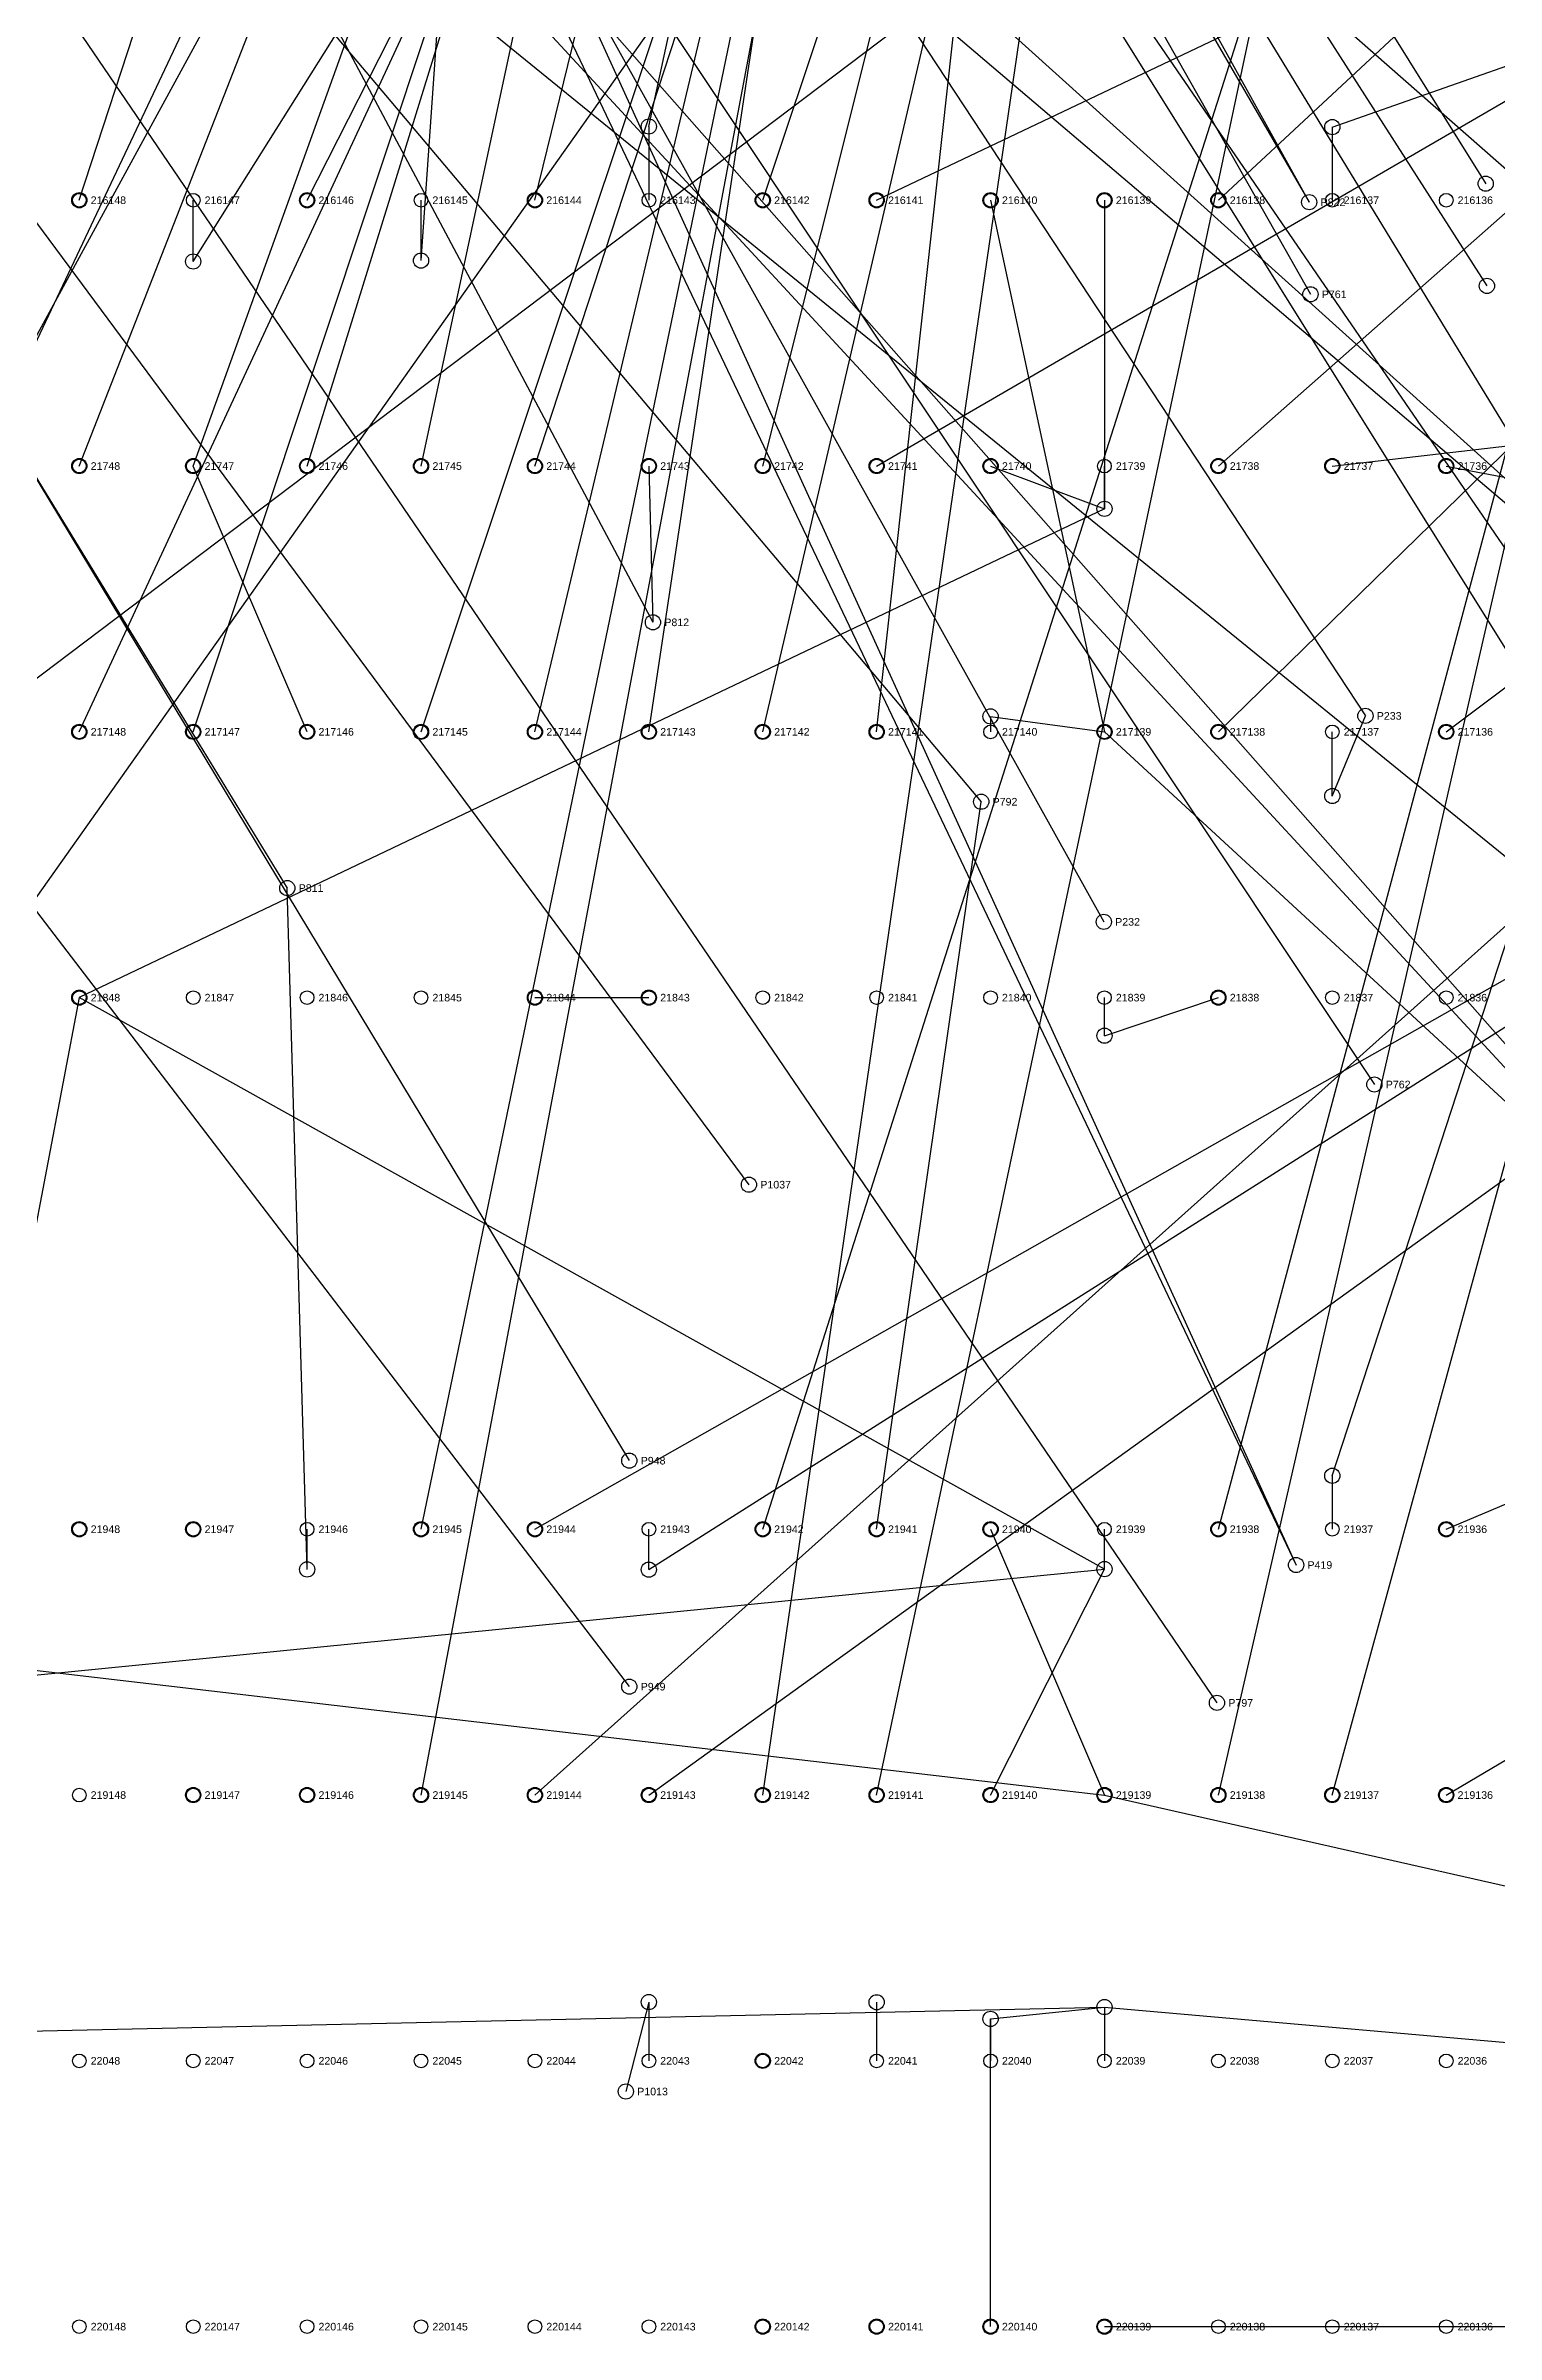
# Model space of a CAD drawing. Extents: x -5 to 376, y -217 to 241.
# Drawn here: x 163 to 211.5, y -139.4 to -62.8 of the extents above; entities that cross this region are included whole.
import ezdxf

# ---------------------------------------------------------------- set-up
doc = ezdxf.new("R2010")
doc.units = 0
for name, color, linetype in [('BOTTOM_PROBES', 1, 'CONTINUOUS'), ('BOTTOM_PROBES_LABEL', 12, 'CONTINUOUS'), ('BOTTOM_WIRES_BLACK', 250, 'CONTINUOUS'), ('BOTTOM_WIRES_BLUE', 5, 'CONTINUOUS'), ('FIXTURE_INTERFACE_PIN', 4, 'CONTINUOUS'), ('PIN_OFFSET_ARROW', 144, 'CONTINUOUS'), ('TESTER_INTERFACE_PIN', 144, 'CONTINUOUS'), ('TESTER_INTERFACE_PIN_LABEL', 144, 'CONTINUOUS')]:
    doc.layers.add(name, color=color, linetype=linetype)
doc.styles.get("Standard").update_dxf_attribs({"font": 'arial.ttf'})

msp = doc.modelspace()

# ---------------------------------------------------------------- linework, layer by layer
at = {"layer": 'BOTTOM_PROBES'}
for centre in [(211.15274, -67.45478), (205.24978, -68.07454), (205.29042, -71.15556), (211.19338, -70.87362), (183.2991, -82.12582), (207.12938, -85.2551), (194.27952, -88.1253), (171.069, -91.01328), (198.37908, -92.14358), (207.4291, -97.58426), (186.50966, -100.93452), (182.50916, -110.16488), (204.81036, -113.65484), (182.50916, -117.72392), (202.16368, -118.26494), (182.39232, -131.26466)]:
    msp.add_circle(centre, 0.254, dxfattribs=at)
at = {"layer": 'BOTTOM_WIRES_BLACK'}
for p, q in [((194.59194, -68.0085), (198.40194, -85.7885)), ((198.40194, -68.0085), (198.40194, -78.32852)), ((194.59194, -76.8985), (198.40194, -78.32852)), ((198.40194, -78.32852), (164.11194, -94.6785)), ((194.59194, -85.27288), (198.40194, -85.7885)), ((198.40194, -85.7885), (249.51944, -132.92328)), ((164.11194, -94.6785), (159.7279, -117.67312)), ((198.40194, -113.792), (164.11194, -94.6785)), ((179.35194, -94.6785), (183.16194, -94.6785)), ((198.40194, -95.95104), (202.21194, -94.6785)), ((122.20194, -112.4585), (198.40194, -121.3485)), ((194.59194, -112.4585), (198.40194, -121.3485)), ((122.20194, -121.3485), (198.40194, -113.792)), ((194.59194, -121.3485), (198.40194, -113.792)), ((198.40194, -121.3485), (249.51944, -132.92328)), ((118.39194, -130.2385), (198.40194, -128.44018)), ((194.59194, -128.83642), (198.40194, -128.44018)), ((198.40194, -128.44018), (249.51944, -132.92328)), ((194.59194, -139.1285), (194.59194, -128.83642)), ((198.40194, -139.1285), (270.79194, -139.1285))]:
    msp.add_line(p, q, dxfattribs=at)
at = {"layer": 'BOTTOM_WIRES_BLUE'}
for p, q in [((57.43194, 154.2415), (183.2991, -82.12582)), ((61.24194, 154.2415), (198.37908, -92.14358)), ((57.43194, 145.3515), (227.75418, -102.92334)), ((61.24194, 136.4615), (207.12938, -85.2551)), ((84.10194, 136.4615), (211.15274, -67.45478)), ((87.91194, 136.4615), (205.29042, -71.15556)), ((91.72194, 136.4615), (205.24978, -68.07454)), ((57.43194, 127.5715), (207.4291, -97.58426)), ((80.29194, 127.5715), (227.76434, -108.56468)), ((84.10194, 127.5715), (211.19338, -70.87362)), ((87.91194, 127.5715), (214.7697, -80.4545)), ((91.72194, 127.5715), (205.24978, -68.07454)), ((186.97194, -121.3485), (221.52864, 115.02644)), ((175.54194, -112.4585), (221.37878, 108.52658)), ((175.54194, -121.3485), (218.87942, 108.52658)), ((53.62194, 100.9015), (171.069, -91.01328)), ((106.96194, 100.9015), (204.81036, -113.65484)), ((106.96194, 92.0115), (204.81036, -113.65484)), ((53.62194, 83.1215), (227.71354, -114.26444)), ((65.05194, 83.1215), (202.16368, -118.26494)), ((53.62194, 74.2315), (227.71354, -114.26444)), ((57.43194, 74.2315), (194.27952, -88.1253)), ((202.21194, -121.3485), (246.68988, 72.70496)), ((53.62194, 65.3415), (227.64496, -91.6051)), ((61.24194, 65.3415), (225.35896, -78.8543)), ((76.48194, 65.3415), (182.50916, -110.16488)), ((175.54194, -76.8985), (205.56982, 63.39586)), ((183.16194, -85.7885), (205.56982, 63.39586)), ((171.73194, -76.8985), (213.8299, 59.14644)), ((179.35194, -85.7885), (213.8299, 59.14644)), ((186.97194, -68.0085), (229.0699, 57.85612)), ((53.62194, 56.4515), (227.64496, -91.6051)), ((156.49194, -85.7885), (223.14916, 55.21452)), ((202.21194, -112.4585), (247.0404, 55.47614)), ((190.78194, -121.3485), (227.90912, 53.89626)), ((164.11194, -68.0085), (203.57846, 53.05552)), ((179.35194, -68.0085), (208.24952, 49.92624)), ((183.16194, -65.54216), (208.24952, 49.92624)), ((76.48194, 47.5615), (186.50966, -100.93452)), ((186.97194, -76.8985), (217.7796, 46.23562)), ((186.97194, -85.7885), (217.7796, 46.23562)), ((175.54194, -85.7885), (218.9607, 44.2849)), ((179.35194, -76.8985), (218.9607, 44.2849)), ((167.92194, -76.8985), (210.51012, 41.5544)), ((190.78194, -85.7885), (204.7494, 41.24452)), ((164.11194, -76.8985), (209.45094, 39.14648)), ((167.92194, -85.7885), (209.45094, 39.14648)), ((53.62194, 38.6715), (227.75418, -102.92334)), ((175.54194, -70.0278), (183.16194, 38.6715)), ((171.73194, -68.0085), (223.7994, 34.62528)), ((206.02194, -121.3485), (247.1801, 29.26588)), ((76.48194, 20.8915), (182.50916, -117.72392)), ((160.30194, -76.8985), (213.64194, 20.8915)), ((164.11194, -85.7885), (213.64194, 20.8915)), ((167.92194, -70.05828), (225.07194, 20.8915)), ((206.02194, -110.67034), (240.64976, -4.43484)), ((186.97194, -112.4585), (213.5632, -29.01442)), ((160.30194, -85.7885), (221.79026, -39.32428)), ((190.78194, -68.0085), (229.61854, -49.53508)), ((160.30194, -94.6785), (191.86906, -50.0634)), ((206.02194, -65.56248), (248.43994, -50.6857)), ((202.21194, -76.8985), (229.58044, -52.74564)), ((190.78194, -76.8985), (229.5906, -54.37378)), ((202.21194, -68.0085), (216.06256, -55.11546)), ((209.83194, -85.7885), (249.02922, -56.3245)), ((202.21194, -85.7885), (222.75038, -65.72504)), ((206.02194, -76.8985), (229.18928, -74.21372)), ((171.73194, -85.7885), (167.92194, -76.8985)), ((179.35194, -121.3485), (229.18928, -76.71562)), ((183.16194, -113.80978), (241.68862, -76.71562)), ((183.16194, -76.8985), (183.2991, -82.12582)), ((209.83194, -76.8985), (251.23902, -84.83346)), ((183.16194, -121.3485), (241.68862, -79.21498)), ((179.35194, -112.4585), (229.18928, -84.2137)), ((206.02194, -87.9348), (207.12938, -85.2551)), ((190.78194, -112.4585), (194.27952, -88.1253)), ((171.73194, -113.80216), (171.069, -91.01328)), ((209.83194, -112.4585), (245.65864, -97.23374)), ((209.83194, -121.3485), (244.74932, -100.67544)), ((183.16194, -128.27254), (182.39232, -131.26466))]:
    msp.add_line(p, q, dxfattribs=at)
at = {"layer": 'FIXTURE_INTERFACE_PIN'}
for centre in [(183.16194, -65.54216), (206.02194, -65.56248), (164.11194, -68.0085), (171.73194, -68.0085), (179.35194, -68.0085), (186.97194, -68.0085), (190.78194, -68.0085), (194.59194, -68.0085), (198.40194, -68.0085), (202.21194, -68.0085), (167.92194, -70.05828), (175.54194, -70.0278), (164.11194, -76.8985), (167.92194, -76.8985), (171.73194, -76.8985), (175.54194, -76.8985), (179.35194, -76.8985), (183.16194, -76.8985), (186.97194, -76.8985), (190.78194, -76.8985), (194.59194, -76.8985), (202.21194, -76.8985), (206.02194, -76.8985), (209.83194, -76.8985), (198.40194, -78.32852), (164.11194, -85.7885), (167.92194, -85.7885), (171.73194, -85.7885), (175.54194, -85.7885), (179.35194, -85.7885), (183.16194, -85.7885), (186.97194, -85.7885), (190.78194, -85.7885), (194.59194, -85.27288), (198.40194, -85.7885), (202.21194, -85.7885), (209.83194, -85.7885), (206.02194, -87.9348), (164.11194, -94.6785), (179.35194, -94.6785), (183.16194, -94.6785), (202.21194, -94.6785), (198.40194, -95.95104), (206.02194, -110.67034), (164.11194, -112.4585), (167.92194, -112.4585), (175.54194, -112.4585), (179.35194, -112.4585), (186.97194, -112.4585), (190.78194, -112.4585), (194.59194, -112.4585), (202.21194, -112.4585), (209.83194, -112.4585), (171.73194, -113.80216), (183.16194, -113.80978), (198.40194, -113.792), (167.92194, -121.3485), (171.73194, -121.3485), (175.54194, -121.3485), (179.35194, -121.3485), (183.16194, -121.3485), (186.97194, -121.3485), (190.78194, -121.3485), (194.59194, -121.3485), (198.40194, -121.3485), (202.21194, -121.3485), (206.02194, -121.3485), (209.83194, -121.3485), (183.16194, -128.27254), (190.78194, -128.28016), (194.59194, -128.83642), (198.40194, -128.44018), (186.97194, -130.2385), (186.97194, -139.1285), (190.78194, -139.1285), (194.59194, -139.1285), (198.40194, -139.1285)]:
    msp.add_circle(centre, 0.254, dxfattribs=at)
at = {"layer": 'PIN_OFFSET_ARROW'}
for p, q in [((183.16194, -65.54216), (183.16194, -68.0085)), ((206.02194, -65.56248), (206.02194, -68.0085)), ((167.92194, -70.05828), (167.92194, -68.0085)), ((175.54194, -70.0278), (175.54194, -68.0085)), ((198.40194, -78.32852), (198.40194, -76.8985)), ((194.59194, -85.27288), (194.59194, -85.7885)), ((206.02194, -87.9348), (206.02194, -85.7885)), ((198.40194, -95.95104), (198.40194, -94.6785)), ((206.02194, -110.67034), (206.02194, -112.4585)), ((171.73194, -113.80216), (171.73194, -112.4585)), ((183.16194, -113.80978), (183.16194, -112.4585)), ((198.40194, -113.792), (198.40194, -112.4585)), ((183.16194, -128.27254), (183.16194, -130.2385)), ((190.78194, -128.28016), (190.78194, -130.2385)), ((198.40194, -128.44018), (198.40194, -130.2385)), ((194.59194, -128.83642), (194.59194, -130.2385))]:
    msp.add_line(p, q, dxfattribs=at)
at = {"layer": 'TESTER_INTERFACE_PIN'}
for centre in [(164.11194, -68.0085), (167.92194, -68.0085), (171.73194, -68.0085), (175.54194, -68.0085), (179.35194, -68.0085), (183.16194, -68.0085), (186.97194, -68.0085), (190.78194, -68.0085), (194.59194, -68.0085), (198.40194, -68.0085), (202.21194, -68.0085), (206.02194, -68.0085), (209.83194, -68.0085), (164.11194, -76.8985), (167.92194, -76.8985), (171.73194, -76.8985), (175.54194, -76.8985), (179.35194, -76.8985), (183.16194, -76.8985), (186.97194, -76.8985), (190.78194, -76.8985), (194.59194, -76.8985), (198.40194, -76.8985), (202.21194, -76.8985), (206.02194, -76.8985), (209.83194, -76.8985), (164.11194, -85.7885), (167.92194, -85.7885), (171.73194, -85.7885), (175.54194, -85.7885), (179.35194, -85.7885), (183.16194, -85.7885), (186.97194, -85.7885), (190.78194, -85.7885), (194.59194, -85.7885), (198.40194, -85.7885), (202.21194, -85.7885), (206.02194, -85.7885), (209.83194, -85.7885), (164.11194, -94.6785), (167.92194, -94.6785), (171.73194, -94.6785), (175.54194, -94.6785), (179.35194, -94.6785), (183.16194, -94.6785), (186.97194, -94.6785), (190.78194, -94.6785), (194.59194, -94.6785), (198.40194, -94.6785), (202.21194, -94.6785), (206.02194, -94.6785), (209.83194, -94.6785), (164.11194, -112.4585), (167.92194, -112.4585), (171.73194, -112.4585), (175.54194, -112.4585), (179.35194, -112.4585), (183.16194, -112.4585), (186.97194, -112.4585), (190.78194, -112.4585), (194.59194, -112.4585), (198.40194, -112.4585), (202.21194, -112.4585), (206.02194, -112.4585), (209.83194, -112.4585), (164.11194, -121.3485), (167.92194, -121.3485), (171.73194, -121.3485), (175.54194, -121.3485), (179.35194, -121.3485), (183.16194, -121.3485), (186.97194, -121.3485), (190.78194, -121.3485), (194.59194, -121.3485), (198.40194, -121.3485), (202.21194, -121.3485), (206.02194, -121.3485), (209.83194, -121.3485), (164.11194, -130.2385), (167.92194, -130.2385), (171.73194, -130.2385), (175.54194, -130.2385), (179.35194, -130.2385), (183.16194, -130.2385), (186.97194, -130.2385), (190.78194, -130.2385), (194.59194, -130.2385), (198.40194, -130.2385), (202.21194, -130.2385), (206.02194, -130.2385), (209.83194, -130.2385), (164.11194, -139.1285), (167.92194, -139.1285), (171.73194, -139.1285), (175.54194, -139.1285), (179.35194, -139.1285), (183.16194, -139.1285), (186.97194, -139.1285), (190.78194, -139.1285), (194.59194, -139.1285), (198.40194, -139.1285), (202.21194, -139.1285), (206.02194, -139.1285), (209.83194, -139.1285)]:
    msp.add_circle(centre, 0.2286, dxfattribs=at)

# ---------------------------------------------------------------- texts
at = {"layer": 'BOTTOM_PROBES_LABEL'}
for s, p in [('P822', (205.63078, -68.20154)), ('P761', (205.67142, -71.28256)), ('P812', (183.6801, -82.25282)), ('P233', (207.51038, -85.3821)), ('P792', (194.66052, -88.2523)), ('P811', (171.45, -91.14028)), ('P232', (198.76008, -92.27058)), ('P762', (207.8101, -97.71126)), ('P1037', (186.89066, -101.06152)), ('P948', (182.89016, -110.29188)), ('P419', (205.19136, -113.78184)), ('P949', (182.89016, -117.85092)), ('P797', (202.54468, -118.39194)), ('P1013', (182.77332, -131.39166))]:
    msp.add_text(s, height=0.254, dxfattribs=at).set_placement(p)
at = {"layer": 'TESTER_INTERFACE_PIN_LABEL'}
for s, p in [('216148', (164.49294, -68.1355)), ('216147', (168.30294, -68.1355)), ('216146', (172.11294, -68.1355)), ('216145', (175.92294, -68.1355)), ('216144', (179.73294, -68.1355)), ('216143', (183.54294, -68.1355)), ('216142', (187.35294, -68.1355)), ('216141', (191.16294, -68.1355)), ('216140', (194.97294, -68.1355)), ('216139', (198.78294, -68.1355)), ('216138', (202.59294, -68.1355)), ('216137', (206.40294, -68.1355)), ('216136', (210.21294, -68.1355)), ('21748', (164.49294, -77.0255)), ('21747', (168.30294, -77.0255)), ('21746', (172.11294, -77.0255)), ('21745', (175.92294, -77.0255)), ('21744', (179.73294, -77.0255)), ('21743', (183.54294, -77.0255)), ('21742', (187.35294, -77.0255)), ('21741', (191.16294, -77.0255)), ('21740', (194.97294, -77.0255)), ('21739', (198.78294, -77.0255)), ('21738', (202.59294, -77.0255)), ('21737', (206.40294, -77.0255)), ('21736', (210.21294, -77.0255)), ('217148', (164.49294, -85.9155)), ('217147', (168.30294, -85.9155)), ('217146', (172.11294, -85.9155)), ('217145', (175.92294, -85.9155)), ('217144', (179.73294, -85.9155)), ('217143', (183.54294, -85.9155)), ('217142', (187.35294, -85.9155)), ('217141', (191.16294, -85.9155)), ('217140', (194.97294, -85.9155)), ('217139', (198.78294, -85.9155)), ('217138', (202.59294, -85.9155)), ('217137', (206.40294, -85.9155)), ('217136', (210.21294, -85.9155)), ('21848', (164.49294, -94.8055)), ('21847', (168.30294, -94.8055)), ('21846', (172.11294, -94.8055)), ('21845', (175.92294, -94.8055)), ('21844', (179.73294, -94.8055)), ('21843', (183.54294, -94.8055)), ('21842', (187.35294, -94.8055)), ('21841', (191.16294, -94.8055)), ('21840', (194.97294, -94.8055)), ('21839', (198.78294, -94.8055)), ('21838', (202.59294, -94.8055)), ('21837', (206.40294, -94.8055)), ('21836', (210.21294, -94.8055)), ('21948', (164.49294, -112.5855)), ('21947', (168.30294, -112.5855)), ('21946', (172.11294, -112.5855)), ('21945', (175.92294, -112.5855)), ('21944', (179.73294, -112.5855)), ('21943', (183.54294, -112.5855)), ('21942', (187.35294, -112.5855)), ('21941', (191.16294, -112.5855)), ('21940', (194.97294, -112.5855)), ('21939', (198.78294, -112.5855)), ('21938', (202.59294, -112.5855)), ('21937', (206.40294, -112.5855)), ('21936', (210.21294, -112.5855)), ('219148', (164.49294, -121.4755)), ('219147', (168.30294, -121.4755)), ('219146', (172.11294, -121.4755)), ('219145', (175.92294, -121.4755)), ('219144', (179.73294, -121.4755)), ('219143', (183.54294, -121.4755)), ('219142', (187.35294, -121.4755)), ('219141', (191.16294, -121.4755)), ('219140', (194.97294, -121.4755)), ('219139', (198.78294, -121.4755)), ('219138', (202.59294, -121.4755)), ('219137', (206.40294, -121.4755)), ('219136', (210.21294, -121.4755)), ('22048', (164.49294, -130.3655)), ('22047', (168.30294, -130.3655)), ('22046', (172.11294, -130.3655)), ('22045', (175.92294, -130.3655)), ('22044', (179.73294, -130.3655)), ('22043', (183.54294, -130.3655)), ('22042', (187.35294, -130.3655)), ('22041', (191.16294, -130.3655)), ('22040', (194.97294, -130.3655)), ('22039', (198.78294, -130.3655)), ('22038', (202.59294, -130.3655)), ('22037', (206.40294, -130.3655)), ('22036', (210.21294, -130.3655)), ('220148', (164.49294, -139.2555)), ('220147', (168.30294, -139.2555)), ('220146', (172.11294, -139.2555)), ('220145', (175.92294, -139.2555)), ('220144', (179.73294, -139.2555)), ('220143', (183.54294, -139.2555)), ('220142', (187.35294, -139.2555)), ('220141', (191.16294, -139.2555)), ('220140', (194.97294, -139.2555)), ('220139', (198.78294, -139.2555)), ('220138', (202.59294, -139.2555)), ('220137', (206.40294, -139.2555)), ('220136', (210.21294, -139.2555))]:
    msp.add_text(s, height=0.254, dxfattribs=at).set_placement(p)

doc.saveas('drawing.dxf')
